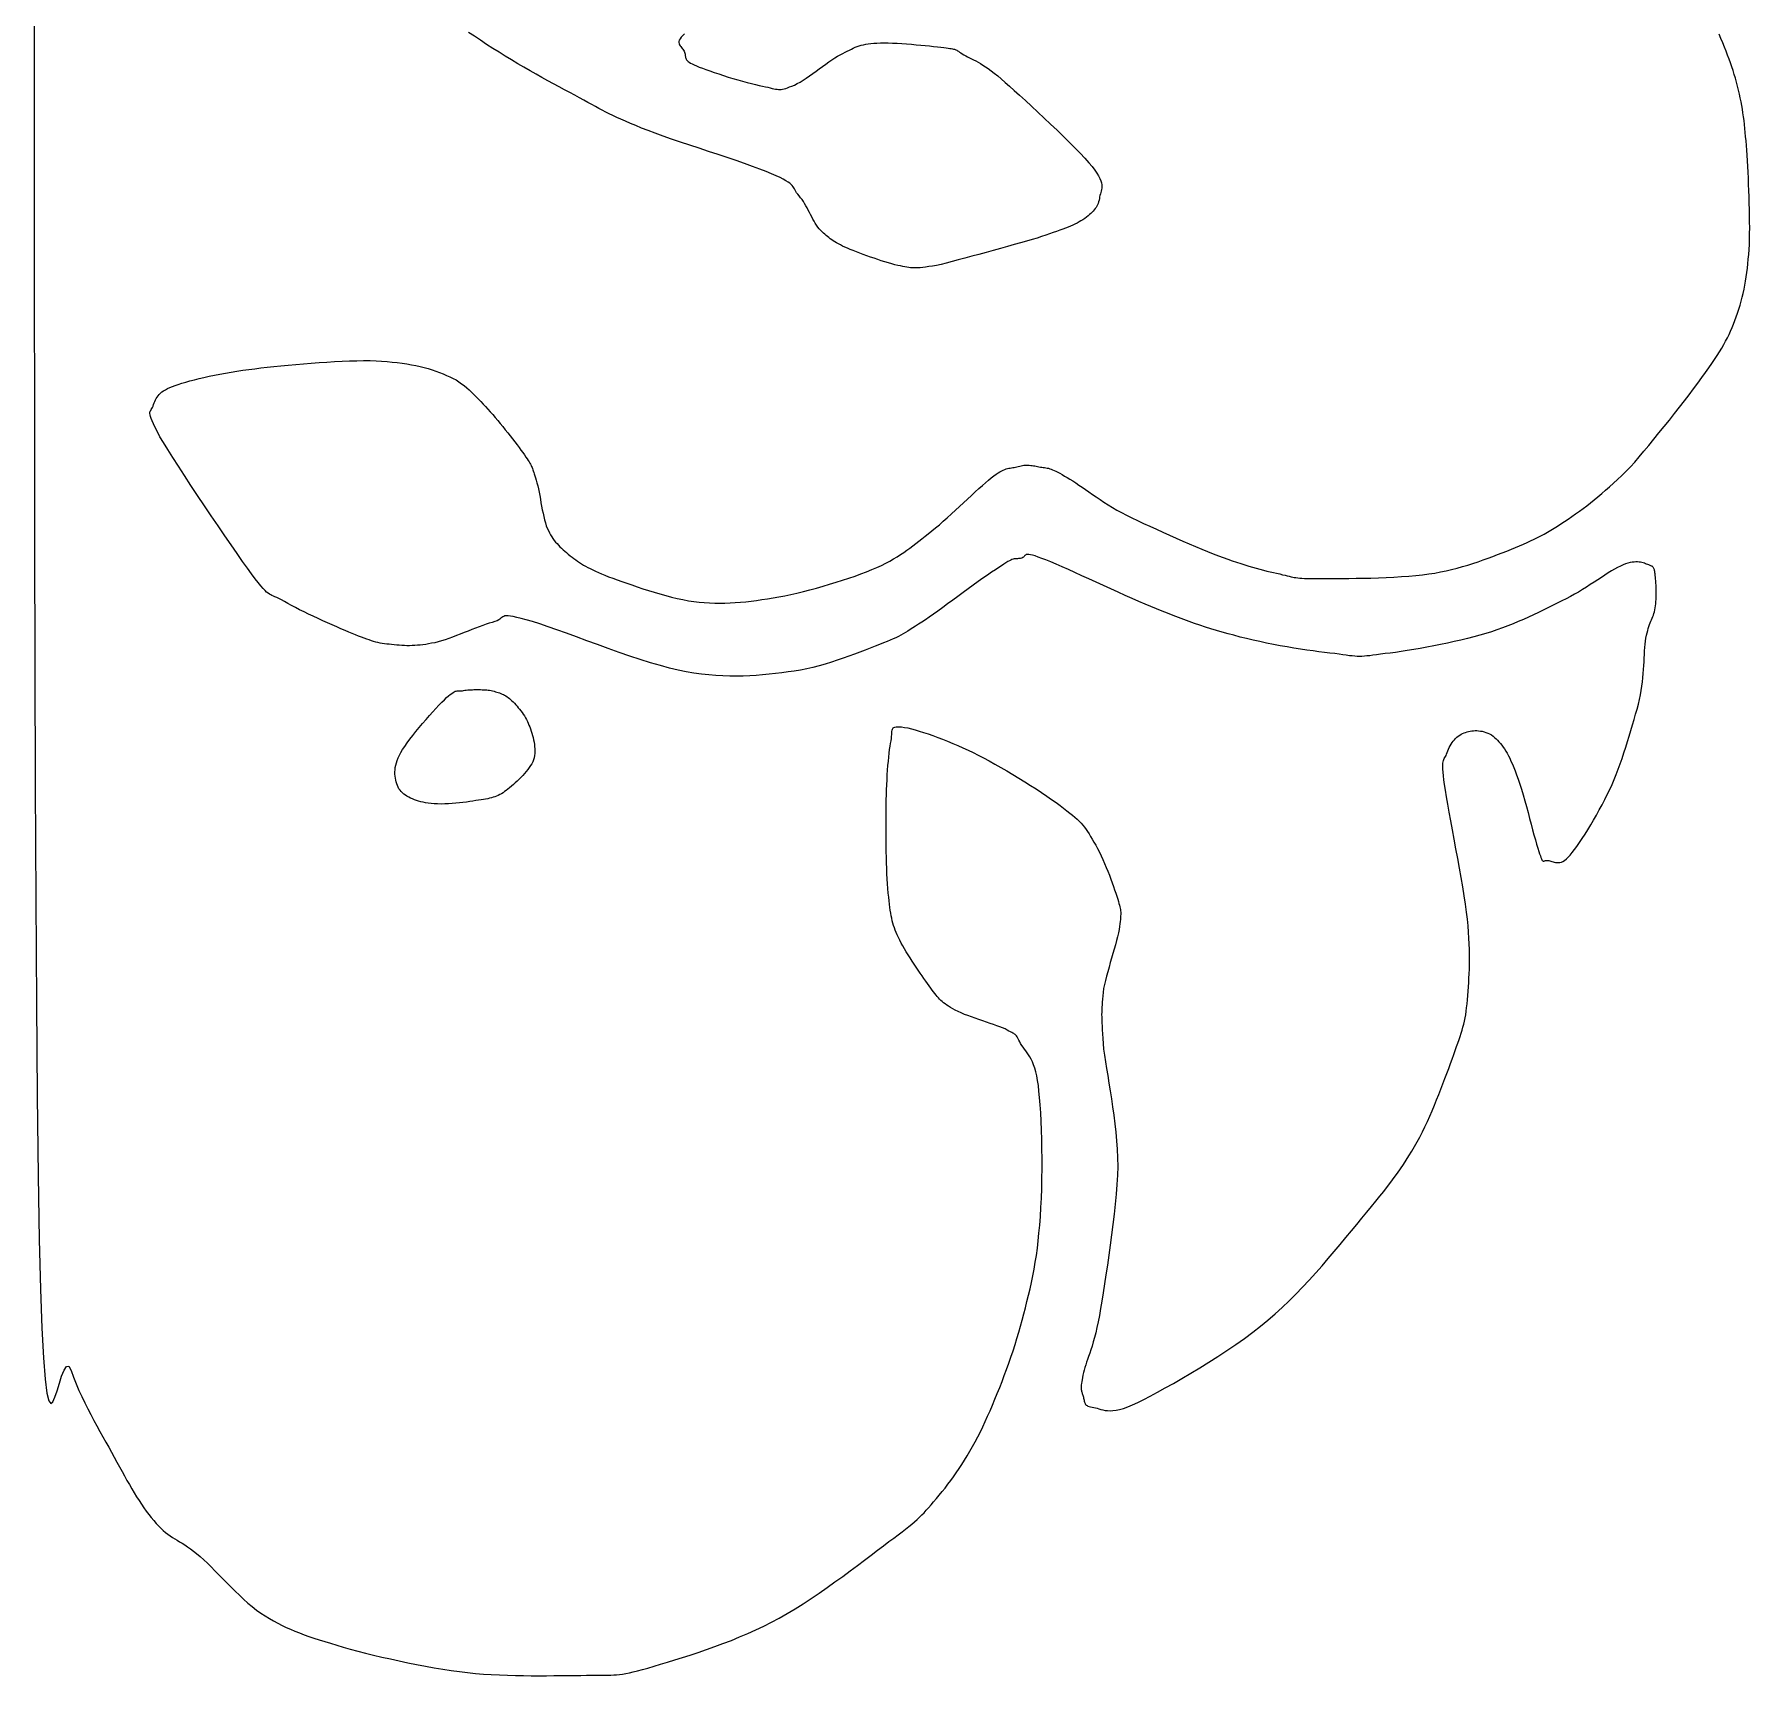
# Model space of a CAD drawing. Header units: millimetres. Extents: x 0 to 420, y 0 to 297.
# Drawn here: x 307.259 to 311.02, y 56.564 to 60.163 of the extents above; entities that cross this region are included whole.
import ezdxf

# ---------------------------------------------------------------- set-up
doc = ezdxf.new("R2010")
doc.units = ezdxf.units.MM
doc.layers.add('291-E-DIAGRAMA', color=5, linetype='Continuous')

msp = doc.modelspace()

# ---------------------------------------------------------------- linework, layer by layer
at = {"layer": '291-E-DIAGRAMA'}
for points in [[(307.2591, 60.3783), (307.259, 60.1336), (307.259, 59.8734), (307.259, 59.6027), (307.2592, 59.3264), (307.2596, 59.0497), (307.2602, 58.7775), (307.261, 58.5148), (307.262, 58.2667), (307.2634, 58.0381), (307.2651, 57.8341), (307.2671, 57.6597), (307.2695, 57.5199), (307.2723, 57.4111), (307.2754, 57.3253), (307.2788, 57.2603), (307.2825, 57.2137), (307.2864, 57.1831), (307.2905, 57.1662), (307.2949, 57.1607), (307.2994, 57.1641), (307.3041, 57.1742), (307.3089, 57.1885), (307.3139, 57.2048), (307.3189, 57.2207), (307.3241, 57.2338), (307.3293, 57.2417), (307.3345, 57.2422), (307.3398, 57.2329), (307.3452, 57.218), (307.3509, 57.2035), (307.3569, 57.1893), (307.3631, 57.1755), (307.3694, 57.162), (307.376, 57.1489), (307.3826, 57.136), (307.3892, 57.1234), (307.3959, 57.1112), (307.4026, 57.0992), (307.4092, 57.0874), (307.4157, 57.0759), (307.4221, 57.0646), (307.4283, 57.0536), (307.4344, 57.0427), (307.4402, 57.0321), (307.4458, 57.0217), (307.4513, 57.0115), (307.4567, 57.0016), (307.4621, 56.9919), (307.4675, 56.9825), (307.4728, 56.9733), (307.478, 56.9644), (307.4833, 56.9558), (307.4886, 56.9475), (307.4939, 56.9395), (307.4992, 56.9317), (307.5045, 56.9243), (307.5099, 56.9171), (307.5154, 56.9103), (307.5209, 56.9038), (307.5265, 56.8976), (307.5317, 56.8916), (307.5368, 56.8863), (307.5418, 56.8816), (307.5468, 56.8774), (307.5517, 56.8736), (307.5567, 56.8701), (307.5618, 56.8669), (307.5669, 56.8637), (307.5721, 56.8606), (307.5775, 56.8574), (307.5831, 56.8541), (307.5889, 56.8505), (307.5949, 56.8465), (307.6012, 56.842), (307.6078, 56.837), (307.6148, 56.8314), (307.6225, 56.825), (307.6303, 56.8179), (307.6384, 56.8103), (307.6466, 56.8022), (307.6551, 56.7937), (307.6637, 56.785), (307.6724, 56.776), (307.6813, 56.7669), (307.6903, 56.7577), (307.6994, 56.7487), (307.7086, 56.7398), (307.7178, 56.7311), (307.7272, 56.7228), (307.7365, 56.715), (307.7459, 56.7076), (307.7553, 56.7009), (307.765, 56.6947), (307.7744, 56.689), (307.7837, 56.6836), (307.7929, 56.6786), (307.8021, 56.6739), (307.8114, 56.6695), (307.8208, 56.6653), (307.8304, 56.6612), (307.8402, 56.6573), (307.8504, 56.6535), (307.8609, 56.6498), (307.8719, 56.6461), (307.8835, 56.6424), (307.8956, 56.6386), (307.9084, 56.6347), (307.922, 56.6306), (307.9364, 56.6264), (307.9518, 56.6221), (307.9681, 56.6177), (307.9852, 56.6133), (308.0029, 56.6089), (308.0211, 56.6045), (308.0397, 56.6002), (308.0587, 56.596), (308.0779, 56.5919), (308.0972, 56.588), (308.1165, 56.5843), (308.1357, 56.5809), (308.1546, 56.5778), (308.1732, 56.5749), (308.1914, 56.5725), (308.209, 56.5704), (308.2261, 56.5687), (308.2435, 56.5672), (308.261, 56.5661), (308.2786, 56.5652), (308.2962, 56.5645), (308.3138, 56.5641), (308.3313, 56.5638), (308.3485, 56.5636), (308.3655, 56.5636), (308.3821, 56.5636), (308.3983, 56.5637), (308.414, 56.5639), (308.4291, 56.5641), (308.4435, 56.5642), (308.4571, 56.5643), (308.47, 56.5644), (308.4813, 56.5646), (308.4914, 56.5648), (308.5004, 56.5649), (308.5085, 56.5649), (308.5159, 56.5649), (308.5228, 56.565), (308.5293, 56.5652), (308.5357, 56.5656), (308.5422, 56.5662), (308.5489, 56.567), (308.556, 56.5682), (308.5637, 56.5697), (308.5723, 56.5717), (308.5818, 56.574), (308.5925, 56.577), (308.6045, 56.5804), (308.6178, 56.5843), (308.6321, 56.5886), (308.6473, 56.5932), (308.6632, 56.5981), (308.6798, 56.6033), (308.697, 56.6088), (308.7146, 56.6147), (308.7325, 56.6208), (308.7507, 56.6273), (308.7689, 56.634), (308.7873, 56.6411), (308.8055, 56.6485), (308.8236, 56.6561), (308.8413, 56.664), (308.8587, 56.6723), (308.8755, 56.6808), (308.8923, 56.6899), (308.9094, 56.6997), (308.9269, 56.7103), (308.9445, 56.7214), (308.9621, 56.7329), (308.9798, 56.7448), (308.9973, 56.7569), (309.0145, 56.7691), (309.0315, 56.7813), (309.048, 56.7934), (309.064, 56.8053), (309.0793, 56.8169), (309.094, 56.828), (309.1078, 56.8385), (309.1206, 56.8484), (309.1325, 56.8575), (309.1432, 56.8654), (309.1529, 56.8725), (309.1616, 56.8791), (309.1694, 56.8852), (309.1765, 56.8908), (309.183, 56.8961), (309.1889, 56.9012), (309.1945, 56.9061), (309.1997, 56.911), (309.2047, 56.916), (309.2097, 56.921), (309.2146, 56.9263), (309.2197, 56.932), (309.2251, 56.938), (309.2307, 56.9446), (309.2369, 56.9518), (309.2432, 56.9594), (309.2496, 56.9672), (309.2559, 56.9751), (309.2621, 56.9832), (309.2683, 56.9915), (309.2744, 56.9999), (309.2805, 57.0086), (309.2866, 57.0176), (309.2926, 57.0267), (309.2985, 57.0361), (309.3044, 57.0458), (309.3103, 57.0557), (309.3161, 57.0659), (309.3218, 57.0764), (309.3276, 57.0872), (309.3332, 57.0984), (309.3385, 57.1095), (309.3438, 57.1209), (309.3492, 57.1327), (309.3545, 57.1447), (309.3599, 57.1571), (309.3652, 57.1697), (309.3704, 57.1825), (309.3756, 57.1955), (309.3808, 57.2086), (309.3858, 57.2219), (309.3908, 57.2353), (309.3956, 57.2488), (309.4003, 57.2624), (309.4049, 57.276), (309.4093, 57.2895), (309.4135, 57.3031), (309.4173, 57.3166), (309.421, 57.3301), (309.4247, 57.3435), (309.4284, 57.357), (309.432, 57.3705), (309.4355, 57.3841), (309.4389, 57.3979), (309.4421, 57.4118), (309.4453, 57.4259), (309.4482, 57.4403), (309.451, 57.455), (309.4536, 57.47), (309.456, 57.4853), (309.4582, 57.5011), (309.4601, 57.5173), (309.4617, 57.534), (309.4634, 57.5516), (309.4649, 57.5704), (309.4661, 57.5902), (309.4671, 57.6108), (309.4678, 57.632), (309.4682, 57.6536), (309.4685, 57.6754), (309.4685, 57.6971), (309.4683, 57.7186), (309.4679, 57.7396), (309.4673, 57.76), (309.4665, 57.7796), (309.4655, 57.7981), (309.4644, 57.8153), (309.4631, 57.8311), (309.4617, 57.8451), (309.4604, 57.8577), (309.4588, 57.8689), (309.457, 57.879), (309.4549, 57.888), (309.4526, 57.896), (309.4501, 57.9032), (309.4474, 57.9096), (309.4446, 57.9154), (309.4418, 57.9206), (309.4388, 57.9253), (309.4359, 57.9297), (309.4329, 57.9338), (309.43, 57.9377), (309.4271, 57.9416), (309.4243, 57.9455), (309.4216, 57.9495), (309.4195, 57.9537), (309.4177, 57.9573), (309.4162, 57.9602), (309.4148, 57.9627), (309.4136, 57.9648), (309.4123, 57.9666), (309.4111, 57.9681), (309.4098, 57.9694), (309.4083, 57.9705), (309.4065, 57.9717), (309.4045, 57.9728), (309.4021, 57.9741), (309.3992, 57.9755), (309.3959, 57.9772), (309.392, 57.9792), (309.3874, 57.9817), (309.3821, 57.984), (309.3761, 57.9864), (309.3694, 57.9888), (309.3622, 57.9914), (309.3546, 57.994), (309.3466, 57.9967), (309.3385, 57.9994), (309.3302, 58.0022), (309.322, 58.0051), (309.3138, 58.008), (309.3058, 58.0109), (309.2982, 58.0138), (309.291, 58.0168), (309.2843, 58.0198), (309.2783, 58.0228), (309.273, 58.0258), (309.268, 58.0287), (309.2635, 58.0315), (309.2595, 58.0342), (309.2558, 58.0368), (309.2525, 58.0393), (309.2494, 58.0419), (309.2466, 58.0445), (309.2439, 58.0471), (309.2413, 58.0499), (309.2387, 58.0529), (309.2361, 58.056), (309.2335, 58.0594), (309.2307, 58.0631), (309.2277, 58.067), (309.2244, 58.0713), (309.2208, 58.076), (309.2173, 58.0811), (309.2135, 58.0865), (309.2095, 58.0922), (309.2054, 58.0982), (309.2011, 58.1044), (309.1968, 58.1108), (309.1924, 58.1173), (309.1879, 58.1239), (309.1835, 58.1306), (309.1792, 58.1374), (309.1749, 58.1441), (309.1708, 58.1508), (309.1669, 58.1574), (309.1632, 58.1639), (309.1597, 58.1702), (309.1566, 58.1764), (309.1537, 58.1822), (309.1511, 58.1878), (309.1487, 58.1932), (309.1466, 58.1985), (309.1447, 58.2036), (309.1429, 58.2087), (309.1414, 58.2138), (309.14, 58.219), (309.1388, 58.2244), (309.1376, 58.2299), (309.1366, 58.2357), (309.1357, 58.2419), (309.1348, 58.2484), (309.134, 58.2553), (309.1332, 58.2627), (309.1325, 58.2707), (309.1314, 58.2798), (309.1305, 58.2895), (309.1297, 58.2999), (309.129, 58.3108), (309.1284, 58.3222), (309.1279, 58.3339), (309.1275, 58.3459), (309.1272, 58.3581), (309.127, 58.3703), (309.1268, 58.3826), (309.1266, 58.3948), (309.1265, 58.4068), (309.1265, 58.4186), (309.1265, 58.43), (309.1265, 58.441), (309.1265, 58.4514), (309.1265, 58.4621), (309.1266, 58.473), (309.1269, 58.484), (309.1272, 58.4951), (309.1276, 58.5062), (309.128, 58.5172), (309.1286, 58.5281), (309.1292, 58.5387), (309.1299, 58.5491), (309.1307, 58.5592), (309.1315, 58.5688), (309.1324, 58.5779), (309.1333, 58.5864), (309.1343, 58.5943), (309.1354, 58.6016), (309.1365, 58.608), (309.1374, 58.6137), (309.1381, 58.6189), (309.1385, 58.6234), (309.1388, 58.6275), (309.1391, 58.631), (309.1394, 58.6341), (309.1397, 58.6367), (309.1403, 58.6389), (309.1411, 58.6406), (309.1422, 58.642), (309.1438, 58.6431), (309.1458, 58.6438), (309.1484, 58.6443), (309.1517, 58.6445), (309.1557, 58.6444), (309.1606, 58.6441), (309.167, 58.6431), (309.1741, 58.6417), (309.182, 58.6399), (309.1904, 58.6376), (309.1994, 58.635), (309.2089, 58.632), (309.2188, 58.6287), (309.2291, 58.6251), (309.2397, 58.6212), (309.2505, 58.617), (309.2615, 58.6126), (309.2727, 58.608), (309.2839, 58.6032), (309.295, 58.5982), (309.3062, 58.5931), (309.3172, 58.5879), (309.3284, 58.5824), (309.3403, 58.5762), (309.3526, 58.5697), (309.3653, 58.5627), (309.3783, 58.5553), (309.3914, 58.5477), (309.4046, 58.5399), (309.4178, 58.532), (309.4308, 58.5239), (309.4435, 58.5159), (309.4558, 58.508), (309.4676, 58.5001), (309.4789, 58.4925), (309.4894, 58.4851), (309.4991, 58.4781), (309.5079, 58.4715), (309.5158, 58.4657), (309.5229, 58.4603), (309.5294, 58.4552), (309.5353, 58.4505), (309.5406, 58.4459), (309.5455, 58.4415), (309.5499, 58.4372), (309.5541, 58.4328), (309.5579, 58.4285), (309.5615, 58.424), (309.5649, 58.4194), (309.5683, 58.4145), (309.5716, 58.4093), (309.575, 58.4037), (309.5785, 58.3977), (309.5822, 58.3912), (309.5863, 58.3845), (309.5903, 58.3773), (309.5943, 58.3696), (309.5982, 58.3616), (309.602, 58.3533), (309.6057, 58.3447), (309.6093, 58.3361), (309.6128, 58.3274), (309.6161, 58.3188), (309.6192, 58.3103), (309.6222, 58.3021), (309.6251, 58.2941), (309.6277, 58.2865), (309.6301, 58.2793), (309.6324, 58.2727), (309.6344, 58.2667), (309.6358, 58.2615), (309.637, 58.2569), (309.638, 58.2529), (309.6389, 58.2494), (309.6397, 58.2463), (309.6402, 58.2434), (309.6406, 58.2407), (309.6409, 58.2381), (309.641, 58.2354), (309.641, 58.2326), (309.6408, 58.2295), (309.6406, 58.2261), (309.6402, 58.2221), (309.6397, 58.2176), (309.6391, 58.2125), (309.6384, 58.2065), (309.6374, 58.1997), (309.6359, 58.1922), (309.6341, 58.1841), (309.6319, 58.1754), (309.6294, 58.1663), (309.6268, 58.1569), (309.6239, 58.1471), (309.6211, 58.1372), (309.6181, 58.1272), (309.6153, 58.1172), (309.6125, 58.1073), (309.6099, 58.0975), (309.6075, 58.088), (309.6053, 58.0789), (309.6036, 58.0701), (309.6022, 58.062), (309.6015, 58.0541), (309.6009, 58.0471), (309.6004, 58.0407), (309.6, 58.0348), (309.5996, 58.0292), (309.5994, 58.0239), (309.5993, 58.0186), (309.5992, 58.0133), (309.5993, 58.0077), (309.5994, 58.0017), (309.5996, 57.9952), (309.6, 57.988), (309.6004, 57.98), (309.6009, 57.971), (309.6015, 57.9609), (309.6022, 57.9495), (309.6036, 57.9373), (309.6053, 57.9241), (309.6074, 57.91), (309.6098, 57.8951), (309.6124, 57.8794), (309.615, 57.863), (309.6178, 57.846), (309.6206, 57.8286), (309.6232, 57.8107), (309.6258, 57.7925), (309.6281, 57.774), (309.6302, 57.7553), (309.6319, 57.7365), (309.6332, 57.7178), (309.6341, 57.6991), (309.6344, 57.6805), (309.6337, 57.6612), (309.6325, 57.6408), (309.6309, 57.6196), (309.6289, 57.5978), (309.6266, 57.5755), (309.6239, 57.553), (309.6211, 57.5304), (309.618, 57.5079), (309.6149, 57.4857), (309.6117, 57.4639), (309.6084, 57.4428), (309.6053, 57.4225), (309.6022, 57.4032), (309.5993, 57.3852), (309.5966, 57.3684), (309.5942, 57.3533), (309.5915, 57.3396), (309.5889, 57.327), (309.5862, 57.3155), (309.5835, 57.305), (309.5808, 57.2953), (309.5782, 57.2864), (309.5756, 57.2783), (309.5731, 57.2707), (309.5707, 57.2638), (309.5684, 57.2572), (309.5663, 57.2511), (309.5643, 57.2452), (309.5624, 57.2395), (309.5608, 57.2339), (309.5593, 57.2284), (309.5581, 57.2228), (309.557, 57.2175), (309.5562, 57.2127), (309.5555, 57.2084), (309.555, 57.2046), (309.5546, 57.2013), (309.5544, 57.1983), (309.5543, 57.1956), (309.5543, 57.1932), (309.5545, 57.1911), (309.5547, 57.1891), (309.5551, 57.1873), (309.5555, 57.1856), (309.5561, 57.1839), (309.5567, 57.1822), (309.5573, 57.1805), (309.5581, 57.1787), (309.5587, 57.1764), (309.5593, 57.1742), (309.5597, 57.1719), (309.5601, 57.1698), (309.5605, 57.1677), (309.5609, 57.1656), (309.5614, 57.1637), (309.5621, 57.1618), (309.5629, 57.1601), (309.564, 57.1585), (309.5654, 57.1571), (309.5671, 57.1558), (309.5692, 57.1547), (309.5717, 57.1538), (309.5747, 57.153), (309.5781, 57.1526), (309.5819, 57.152), (309.5856, 57.1511), (309.5894, 57.15), (309.5933, 57.1488), (309.5974, 57.1475), (309.6018, 57.1464), (309.6066, 57.1454), (309.6118, 57.1448), (309.6175, 57.1445), (309.6238, 57.1448), (309.6308, 57.1456), (309.6386, 57.1472), (309.6471, 57.1496), (309.6566, 57.1529), (309.667, 57.1572), (309.6785, 57.1626), (309.6914, 57.1691), (309.7058, 57.1767), (309.7216, 57.1852), (309.7386, 57.1945), (309.7565, 57.2046), (309.7752, 57.2153), (309.7946, 57.2267), (309.8143, 57.2386), (309.8342, 57.251), (309.8542, 57.2637), (309.8739, 57.2767), (309.8934, 57.2899), (309.9122, 57.3033), (309.9303, 57.3166), (309.9475, 57.33), (309.9636, 57.3433), (309.9793, 57.3568), (309.9948, 57.3708), (310.0101, 57.3854), (310.0251, 57.4003), (310.0399, 57.4156), (310.0544, 57.4311), (310.0686, 57.4468), (310.0825, 57.4625), (310.0961, 57.4782), (310.1093, 57.4937), (310.1222, 57.5091), (310.1347, 57.5242), (310.1467, 57.539), (310.1584, 57.5533), (310.1696, 57.567), (310.1804, 57.5802), (310.1906, 57.5923), (310.2002, 57.6039), (310.2093, 57.615), (310.2178, 57.6256), (310.2258, 57.636), (310.2335, 57.646), (310.2407, 57.6558), (310.2476, 57.6655), (310.2543, 57.675), (310.2607, 57.6846), (310.2669, 57.6941), (310.273, 57.7038), (310.279, 57.7136), (310.2849, 57.7237), (310.2908, 57.7341), (310.2968, 57.7448), (310.3024, 57.7558), (310.3079, 57.7672), (310.3133, 57.7788), (310.3186, 57.7905), (310.3238, 57.8024), (310.3288, 57.8143), (310.3337, 57.8262), (310.3385, 57.8381), (310.3431, 57.8499), (310.3476, 57.8616), (310.3519, 57.873), (310.3561, 57.8842), (310.3601, 57.8951), (310.364, 57.9057), (310.3676, 57.9158), (310.3711, 57.9254), (310.3744, 57.9345), (310.3774, 57.943), (310.3802, 57.9509), (310.3829, 57.9584), (310.3853, 57.9655), (310.3875, 57.9724), (310.3896, 57.9791), (310.3914, 57.9857), (310.3931, 57.9923), (310.3947, 57.999), (310.3961, 58.0058), (310.3974, 58.013), (310.3985, 58.0204), (310.3995, 58.0284), (310.4004, 58.0368), (310.4012, 58.0459), (310.402, 58.0553), (310.4027, 58.0646), (310.4034, 58.074), (310.404, 58.0834), (310.4046, 58.0929), (310.4051, 58.1027), (310.4055, 58.1127), (310.4057, 58.1229), (310.4058, 58.1336), (310.4058, 58.1446), (310.4056, 58.1561), (310.4052, 58.1681), (310.4045, 58.1807), (310.4037, 58.194), (310.4026, 58.2079), (310.4012, 58.2226), (310.3994, 58.2381), (310.3971, 58.2552), (310.3943, 58.2737), (310.3911, 58.2932), (310.3876, 58.3136), (310.3839, 58.3345), (310.3801, 58.3556), (310.3761, 58.3769), (310.3722, 58.3979), (310.3683, 58.4185), (310.3646, 58.4383), (310.3611, 58.4571), (310.358, 58.4748), (310.3552, 58.4909), (310.3528, 58.5053), (310.351, 58.5177), (310.3497, 58.5281), (310.3487, 58.5371), (310.3479, 58.5448), (310.3475, 58.5512), (310.3473, 58.5566), (310.3473, 58.5611), (310.3476, 58.5648), (310.348, 58.5678), (310.3487, 58.5705), (310.3495, 58.5727), (310.3505, 58.5749), (310.3516, 58.5769), (310.3528, 58.5791), (310.3542, 58.5816), (310.3556, 58.5845), (310.3571, 58.5879), (310.3583, 58.5917), (310.3598, 58.5954), (310.3614, 58.5991), (310.3633, 58.6027), (310.3654, 58.6062), (310.3676, 58.6097), (310.37, 58.6129), (310.3726, 58.616), (310.3753, 58.6189), (310.3781, 58.6216), (310.3811, 58.6241), (310.3842, 58.6263), (310.3873, 58.6282), (310.3905, 58.6299), (310.3938, 58.6311), (310.3972, 58.6321), (310.4003, 58.6331), (310.4036, 58.634), (310.407, 58.6348), (310.4106, 58.6353), (310.4142, 58.6357), (310.418, 58.6359), (310.4219, 58.6359), (310.4258, 58.6356), (310.4298, 58.6351), (310.4338, 58.6344), (310.4378, 58.6334), (310.4418, 58.6321), (310.4458, 58.6305), (310.4497, 58.6287), (310.4536, 58.6265), (310.4574, 58.6241), (310.4608, 58.621), (310.464, 58.6179), (310.4672, 58.6147), (310.4703, 58.6113), (310.4734, 58.6077), (310.4764, 58.604), (310.4793, 58.6), (310.4823, 58.5957), (310.4852, 58.5911), (310.4881, 58.5862), (310.491, 58.5809), (310.4938, 58.5752), (310.4967, 58.5691), (310.4997, 58.5625), (310.5026, 58.5554), (310.5056, 58.5478), (310.509, 58.5392), (310.5125, 58.5295), (310.5161, 58.5187), (310.5197, 58.5072), (310.5233, 58.495), (310.5269, 58.4823), (310.5304, 58.4694), (310.534, 58.4564), (310.5374, 58.4435), (310.5408, 58.4309), (310.544, 58.4187), (310.5471, 58.4072), (310.5501, 58.3965), (310.5528, 58.3868), (310.5554, 58.3783), (310.5578, 58.3711), (310.5595, 58.3656), (310.5611, 58.3611), (310.5623, 58.3575), (310.5635, 58.3547), (310.5645, 58.3526), (310.5654, 58.3512), (310.5662, 58.3503), (310.5671, 58.3498), (310.568, 58.3497), (310.5689, 58.3498), (310.5699, 58.3501), (310.5711, 58.3505), (310.5724, 58.3509), (310.574, 58.3512), (310.5758, 58.3512), (310.5779, 58.351), (310.5798, 58.3509), (310.5819, 58.3504), (310.5842, 58.3497), (310.5865, 58.349), (310.5891, 58.3482), (310.5917, 58.3474), (310.5945, 58.3469), (310.5975, 58.3465), (310.6005, 58.3465), (310.6038, 58.3469), (310.6071, 58.3478), (310.6106, 58.3493), (310.6143, 58.3515), (310.6181, 58.3545), (310.622, 58.3583), (310.6261, 58.3631), (310.6308, 58.3685), (310.6359, 58.3749), (310.6413, 58.3822), (310.647, 58.3903), (310.6529, 58.3992), (310.659, 58.4086), (310.6652, 58.4186), (310.6715, 58.4291), (310.6778, 58.4399), (310.6841, 58.4509), (310.6903, 58.4622), (310.6964, 58.4735), (310.7023, 58.4848), (310.7079, 58.4959), (310.7133, 58.5069), (310.7184, 58.5177), (310.7229, 58.5284), (310.7273, 58.5396), (310.7317, 58.5511), (310.736, 58.5629), (310.7402, 58.5749), (310.7443, 58.5871), (310.7484, 58.5994), (310.7523, 58.6118), (310.7561, 58.6241), (310.7597, 58.6363), (310.7633, 58.6484), (310.7667, 58.6602), (310.7699, 58.6718), (310.773, 58.6831), (310.7759, 58.6939), (310.7786, 58.7044), (310.7807, 58.7141), (310.7824, 58.7237), (310.7839, 58.7332), (310.7851, 58.7426), (310.786, 58.7518), (310.7868, 58.7609), (310.7874, 58.7697), (310.7879, 58.7784), (310.7884, 58.7868), (310.7888, 58.7951), (310.7892, 58.8031), (310.7896, 58.8108), (310.7902, 58.8182), (310.7908, 58.8254), (310.7917, 58.8323), (310.7927, 58.8389), (310.7939, 58.845), (310.7951, 58.8505), (310.7964, 58.8556), (310.7978, 58.8602), (310.7992, 58.8645), (310.8006, 58.8685), (310.802, 58.8722), (310.8035, 58.8757), (310.8049, 58.8792), (310.8062, 58.8826), (310.8075, 58.8859), (310.8088, 58.8894), (310.8099, 58.893), (310.811, 58.8967), (310.8119, 58.9008), (310.8128, 58.9051), (310.8134, 58.9094), (310.814, 58.914), (310.8144, 58.9188), (310.8147, 58.9238), (310.8149, 58.9289), (310.815, 58.9341), (310.8151, 58.9393), (310.815, 58.9445), (310.8149, 58.9496), (310.8147, 58.9546), (310.8145, 58.9595), (310.8142, 58.9641), (310.8138, 58.9685), (310.8135, 58.9725), (310.8131, 58.9761), (310.8128, 58.9794), (310.8124, 58.9822), (310.812, 58.9847), (310.8116, 58.9869), (310.8111, 58.9887), (310.8106, 58.9903), (310.8101, 58.9917), (310.8094, 58.9929), (310.8087, 58.9939), (310.8079, 58.9948), (310.807, 58.9956), (310.806, 58.9963), (310.8049, 58.9969), (310.8036, 58.9975), (310.8021, 58.9981), (310.8005, 58.9987), (310.7987, 58.9995), (310.7964, 59.0003), (310.7941, 59.0011), (310.7916, 59.002), (310.7891, 59.0028), (310.7864, 59.0037), (310.7836, 59.0044), (310.7806, 59.005), (310.7774, 59.0055), (310.774, 59.0058), (310.7703, 59.0058), (310.7664, 59.0056), (310.7623, 59.0051), (310.7578, 59.0043), (310.7531, 59.0031), (310.748, 59.0015), (310.7425, 58.9995), (310.7367, 58.9969), (310.7305, 58.9938), (310.724, 58.9902), (310.7171, 58.9862), (310.71, 58.9817), (310.7026, 58.977), (310.6949, 58.972), (310.687, 58.9668), (310.6789, 58.9615), (310.6706, 58.9561), (310.6622, 58.9507), (310.6536, 58.9453), (310.6448, 58.9399), (310.636, 58.9348), (310.627, 58.9299), (310.618, 58.9252), (310.6082, 58.9202), (310.5982, 58.9152), (310.588, 58.9102), (310.5777, 58.9051), (310.5673, 58.9), (310.5567, 58.8949), (310.5459, 58.8898), (310.535, 58.8848), (310.5239, 58.8798), (310.5126, 58.875), (310.5012, 58.8702), (310.4896, 58.8656), (310.4778, 58.8612), (310.4658, 58.8569), (310.4537, 58.8528), (310.4414, 58.8489), (310.4286, 58.8452), (310.4152, 58.8415), (310.4012, 58.8379), (310.3868, 58.8344), (310.3721, 58.831), (310.3572, 58.8277), (310.3422, 58.8245), (310.3272, 58.8215), (310.3123, 58.8187), (310.2976, 58.8161), (310.2833, 58.8136), (310.2694, 58.8113), (310.2561, 58.8093), (310.2435, 58.8075), (310.2316, 58.806), (310.2205, 58.8047), (310.2106, 58.8033), (310.2019, 58.8021), (310.1941, 58.8011), (310.1872, 58.8002), (310.1809, 58.7996), (310.1752, 58.7991), (310.1698, 58.7988), (310.1646, 58.7987), (310.1594, 58.7988), (310.1541, 58.7991), (310.1484, 58.7996), (310.1423, 58.8002), (310.1356, 58.8011), (310.1281, 58.8021), (310.1197, 58.8033), (310.1101, 58.8047), (310.0995, 58.806), (310.088, 58.8074), (310.0756, 58.809), (310.0626, 58.8107), (310.049, 58.8127), (310.035, 58.8148), (310.0205, 58.8171), (310.0057, 58.8195), (309.9908, 58.8222), (309.9758, 58.8249), (309.9607, 58.8279), (309.9458, 58.831), (309.9311, 58.8342), (309.9167, 58.8376), (309.9028, 58.8412), (309.8893, 58.8449), (309.8763, 58.8483), (309.8636, 58.8518), (309.8511, 58.8555), (309.8388, 58.8592), (309.8268, 58.8631), (309.8148, 58.867), (309.803, 58.8711), (309.7912, 58.8752), (309.7794, 58.8795), (309.7677, 58.884), (309.7558, 58.8885), (309.7439, 58.8932), (309.7319, 58.8979), (309.7197, 58.9029), (309.7072, 58.9079), (309.6946, 58.9131), (309.6806, 58.919), (309.666, 58.9254), (309.6508, 58.9322), (309.6351, 58.9393), (309.6192, 58.9465), (309.6032, 58.9539), (309.5872, 58.9613), (309.5714, 58.9686), (309.5558, 58.9757), (309.5407, 58.9826), (309.5262, 58.9892), (309.5125, 58.9953), (309.4996, 59.0009), (309.4878, 59.0058), (309.4771, 59.0101), (309.4677, 59.0135), (309.4598, 59.0165), (309.4531, 59.0189), (309.4477, 59.0206), (309.4433, 59.0217), (309.4398, 59.0223), (309.4371, 59.0225), (309.435, 59.0223), (309.4334, 59.0218), (309.4321, 59.021), (309.431, 59.02), (309.4301, 59.0189), (309.4291, 59.0177), (309.4278, 59.0165), (309.4263, 59.0154), (309.4242, 59.0144), (309.4216, 59.0135), (309.4191, 59.0132), (309.4169, 59.0131), (309.4148, 59.013), (309.4129, 59.0129), (309.411, 59.0128), (309.4091, 59.0126), (309.4071, 59.0123), (309.405, 59.0118), (309.4026, 59.011), (309.3999, 59.0098), (309.3968, 59.0084), (309.3933, 59.0065), (309.3893, 59.0041), (309.3847, 59.0011), (309.3794, 58.9976), (309.3734, 58.9934), (309.3661, 58.9888), (309.3578, 58.9833), (309.3488, 58.9771), (309.339, 58.9702), (309.3286, 58.9628), (309.3178, 58.9549), (309.3067, 58.9468), (309.2953, 58.9385), (309.2839, 58.9301), (309.2726, 58.9217), (309.2614, 58.9136), (309.2506, 58.9056), (309.2402, 58.8981), (309.2303, 58.8911), (309.2211, 58.8847), (309.2128, 58.879), (309.2049, 58.874), (309.1978, 58.8693), (309.1912, 58.8651), (309.1852, 58.8612), (309.1796, 58.8576), (309.1743, 58.8543), (309.1692, 58.8511), (309.1641, 58.8481), (309.159, 58.8453), (309.1537, 58.8425), (309.1481, 58.8397), (309.1422, 58.8369), (309.1358, 58.8341), (309.1287, 58.8312), (309.121, 58.8281), (309.1124, 58.8248), (309.1023, 58.8209), (309.0918, 58.8168), (309.0807, 58.8125), (309.0692, 58.8081), (309.0573, 58.8036), (309.045, 58.799), (309.0324, 58.7946), (309.0196, 58.7902), (309.0065, 58.7859), (308.9932, 58.7819), (308.9797, 58.7781), (308.9662, 58.7746), (308.9525, 58.7714), (308.9389, 58.7686), (308.9252, 58.7664), (308.9117, 58.7646), (308.8977, 58.7627), (308.8838, 58.761), (308.8699, 58.7595), (308.8559, 58.7581), (308.8419, 58.757), (308.8277, 58.7561), (308.8133, 58.7556), (308.7987, 58.7553), (308.7839, 58.7554), (308.7689, 58.7559), (308.7535, 58.7567), (308.7378, 58.7581), (308.7217, 58.7599), (308.7051, 58.7622), (308.6882, 58.7651), (308.6708, 58.7686), (308.6519, 58.7729), (308.6316, 58.7784), (308.6101, 58.7847), (308.5876, 58.7918), (308.5645, 58.7995), (308.541, 58.8076), (308.5172, 58.816), (308.4936, 58.8246), (308.4703, 58.8331), (308.4475, 58.8414), (308.4256, 58.8494), (308.4048, 58.857), (308.3853, 58.8638), (308.3675, 58.8699), (308.3514, 58.875), (308.3375, 58.879), (308.3261, 58.882), (308.3167, 58.8843), (308.309, 58.886), (308.3028, 58.8871), (308.2978, 58.8876), (308.2939, 58.8877), (308.2908, 58.8873), (308.2883, 58.8865), (308.2862, 58.8854), (308.2843, 58.8841), (308.2822, 58.8825), (308.2799, 58.8807), (308.2771, 58.8788), (308.2735, 58.8769), (308.269, 58.8749), (308.2632, 58.873), (308.2566, 58.8713), (308.2496, 58.8691), (308.2422, 58.8666), (308.2344, 58.8638), (308.2265, 58.8608), (308.2183, 58.8576), (308.2099, 58.8543), (308.2015, 58.8509), (308.193, 58.8475), (308.1845, 58.8442), (308.1761, 58.841), (308.1678, 58.838), (308.1597, 58.8352), (308.1517, 58.8327), (308.1441, 58.8305), (308.1368, 58.8288), (308.1301, 58.8274), (308.1236, 58.8262), (308.1172, 58.8251), (308.111, 58.8242), (308.1049, 58.8235), (308.099, 58.823), (308.0931, 58.8226), (308.0873, 58.8223), (308.0816, 58.8222), (308.076, 58.8222), (308.0704, 58.8223), (308.0648, 58.8226), (308.0592, 58.823), (308.0536, 58.8235), (308.048, 58.8241), (308.0424, 58.8248), (308.0369, 58.8252), (308.0317, 58.8258), (308.0267, 58.8264), (308.0219, 58.8272), (308.0171, 58.828), (308.0124, 58.8291), (308.0078, 58.8302), (308.003, 58.8316), (307.9981, 58.8331), (307.9931, 58.8347), (307.9878, 58.8366), (307.9823, 58.8386), (307.9764, 58.8409), (307.9701, 58.8433), (307.9633, 58.846), (307.9561, 58.8489), (307.9485, 58.8521), (307.9402, 58.8556), (307.9313, 58.8594), (307.9219, 58.8635), (307.912, 58.8679), (307.9018, 58.8724), (307.8915, 58.877), (307.8811, 58.8818), (307.8706, 58.8866), (307.8604, 58.8915), (307.8503, 58.8963), (307.8406, 58.9011), (307.8314, 58.9058), (307.8227, 58.9105), (307.8147, 58.9149), (307.8075, 58.9192), (307.8009, 58.9228), (307.7954, 58.9256), (307.7907, 58.9278), (307.7866, 58.9294), (307.7832, 58.9308), (307.7801, 58.932), (307.7772, 58.9334), (307.7744, 58.935), (307.7715, 58.937), (307.7684, 58.9397), (307.7648, 58.9432), (307.7607, 58.9477), (307.7558, 58.9534), (307.7501, 58.9604), (307.7433, 58.969), (307.7353, 58.9794), (307.7261, 58.992), (307.7154, 59.0071), (307.7034, 59.0242), (307.6903, 59.0431), (307.6764, 59.0634), (307.6619, 59.0847), (307.6469, 59.1068), (307.6319, 59.1292), (307.6169, 59.1516), (307.6023, 59.1738), (307.5882, 59.1952), (307.5749, 59.2157), (307.5627, 59.2348), (307.5517, 59.2522), (307.5422, 59.2675), (307.5345, 59.2805), (307.5287, 59.2913), (307.5239, 59.3006), (307.52, 59.3084), (307.5171, 59.3149), (307.5149, 59.3203), (307.5135, 59.3248), (307.5127, 59.3284), (307.5124, 59.3314), (307.5126, 59.334), (307.5133, 59.3361), (307.5142, 59.3381), (307.5153, 59.3401), (307.5166, 59.3422), (307.5179, 59.3445), (307.5192, 59.3474), (307.5205, 59.3508), (307.5216, 59.3544), (307.5229, 59.3579), (307.5244, 59.3613), (307.5261, 59.3644), (307.528, 59.3675), (307.5302, 59.3704), (307.5327, 59.3732), (307.5355, 59.3759), (307.5387, 59.3785), (307.5423, 59.381), (307.5464, 59.3834), (307.5509, 59.3858), (307.556, 59.3881), (307.5616, 59.3904), (307.5678, 59.3927), (307.5747, 59.3949), (307.5825, 59.3976), (307.5911, 59.4002), (307.6002, 59.4028), (307.6099, 59.4054), (307.6202, 59.4079), (307.6309, 59.4104), (307.6421, 59.4129), (307.6537, 59.4153), (307.6656, 59.4176), (307.6779, 59.4198), (307.6904, 59.422), (307.7031, 59.424), (307.716, 59.426), (307.729, 59.4278), (307.7422, 59.4295), (307.7553, 59.4311), (307.7693, 59.4326), (307.7842, 59.4341), (307.7997, 59.4357), (307.8157, 59.4372), (307.8323, 59.4388), (307.8491, 59.4402), (307.8662, 59.4416), (307.8833, 59.4429), (307.9004, 59.444), (307.9173, 59.445), (307.9339, 59.4459), (307.9501, 59.4466), (307.9658, 59.4471), (307.9808, 59.4473), (307.995, 59.4474), (308.0083, 59.4471), (308.0205, 59.4463), (308.0323, 59.4453), (308.0437, 59.4442), (308.0547, 59.443), (308.0654, 59.4415), (308.0757, 59.44), (308.0857, 59.4382), (308.0954, 59.4363), (308.1047, 59.4343), (308.1138, 59.4321), (308.1226, 59.4297), (308.1311, 59.4271), (308.1394, 59.4243), (308.1474, 59.4214), (308.1552, 59.4183), (308.1629, 59.415), (308.1702, 59.4119), (308.1771, 59.4084), (308.1837, 59.4048), (308.19, 59.4009), (308.1959, 59.3967), (308.2017, 59.3924), (308.2072, 59.3879), (308.2125, 59.3831), (308.2177, 59.3783), (308.2228, 59.3732), (308.2279, 59.3681), (308.2329, 59.3628), (308.2379, 59.3574), (308.2429, 59.3519), (308.248, 59.3464), (308.2532, 59.3407), (308.2585, 59.3349), (308.264, 59.3288), (308.2695, 59.3225), (308.2751, 59.316), (308.2806, 59.3094), (308.2862, 59.3026), (308.2917, 59.2958), (308.2971, 59.289), (308.3024, 59.2823), (308.3076, 59.2756), (308.3125, 59.2691), (308.3173, 59.2628), (308.3218, 59.2567), (308.326, 59.2509), (308.3299, 59.2455), (308.3335, 59.2404), (308.3367, 59.2358), (308.3394, 59.2318), (308.3417, 59.2283), (308.3437, 59.2252), (308.3455, 59.2224), (308.3469, 59.2199), (308.3482, 59.2175), (308.3493, 59.2153), (308.3503, 59.213), (308.3512, 59.2106), (308.3521, 59.2081), (308.353, 59.2054), (308.3539, 59.2023), (308.355, 59.1987), (308.3562, 59.1947), (308.3576, 59.1902), (308.3594, 59.1849), (308.3611, 59.1791), (308.3627, 59.1727), (308.3642, 59.1659), (308.3657, 59.1587), (308.3671, 59.1512), (308.3685, 59.1435), (308.3699, 59.1357), (308.3713, 59.1279), (308.3728, 59.1202), (308.3743, 59.1126), (308.3759, 59.1052), (308.3777, 59.0981), (308.3795, 59.0915), (308.3815, 59.0853), (308.3837, 59.0798), (308.386, 59.0746), (308.3884, 59.0698), (308.3909, 59.0653), (308.3935, 59.061), (308.3962, 59.057), (308.399, 59.0531), (308.402, 59.0494), (308.405, 59.0459), (308.4082, 59.0425), (308.4115, 59.0391), (308.4149, 59.0358), (308.4184, 59.0326), (308.4221, 59.0294), (308.4259, 59.0262), (308.4298, 59.0229), (308.4339, 59.0195), (308.438, 59.0162), (308.442, 59.0131), (308.4461, 59.0101), (308.4501, 59.0072), (308.4543, 59.0045), (308.4586, 59.0017), (308.4631, 58.9991), (308.4677, 58.9964), (308.4727, 58.9938), (308.4779, 58.9911), (308.4835, 58.9884), (308.4895, 58.9857), (308.4959, 58.9828), (308.5028, 58.9798), (308.5102, 58.9767), (308.5182, 58.9734), (308.5272, 58.9702), (308.5369, 58.9667), (308.5472, 58.9631), (308.5581, 58.9592), (308.5694, 58.9553), (308.5811, 58.9513), (308.5932, 58.9472), (308.6055, 58.9432), (308.618, 58.9393), (308.6306, 58.9356), (308.6433, 58.9321), (308.6559, 58.9288), (308.6685, 58.9258), (308.6809, 58.9231), (308.693, 58.9209), (308.7049, 58.9192), (308.7165, 58.9178), (308.728, 58.9168), (308.7394, 58.9161), (308.7507, 58.9156), (308.762, 58.9155), (308.7733, 58.9156), (308.7846, 58.916), (308.796, 58.9166), (308.8074, 58.9175), (308.8189, 58.9186), (308.8306, 58.9199), (308.8424, 58.9214), (308.8543, 58.9231), (308.8665, 58.925), (308.8789, 58.927), (308.8916, 58.9292), (308.9043, 58.9316), (308.9175, 58.9344), (308.9312, 58.9375), (308.9452, 58.9409), (308.9594, 58.9446), (308.9738, 58.9485), (308.9883, 58.9525), (309.0027, 58.9568), (309.0171, 58.9612), (309.0312, 58.9657), (309.045, 58.9703), (309.0584, 58.9749), (309.0714, 58.9796), (309.0837, 58.9843), (309.0954, 58.9889), (309.1064, 58.9934), (309.1165, 58.9983), (309.126, 59.0031), (309.1348, 59.0078), (309.143, 59.0125), (309.1507, 59.0172), (309.1581, 59.0218), (309.1651, 59.0266), (309.1719, 59.0313), (309.1785, 59.0362), (309.185, 59.0411), (309.1915, 59.0461), (309.1981, 59.0513), (309.2049, 59.0566), (309.2119, 59.0621), (309.2191, 59.0678), (309.2268, 59.0737), (309.2349, 59.0804), (309.2433, 59.0875), (309.2519, 59.0951), (309.2608, 59.1029), (309.2697, 59.111), (309.2787, 59.1192), (309.2877, 59.1275), (309.2966, 59.1357), (309.3054, 59.1438), (309.3139, 59.1517), (309.3222, 59.1594), (309.3302, 59.1666), (309.3377, 59.1734), (309.3448, 59.1796), (309.3514, 59.1853), (309.3573, 59.1902), (309.3627, 59.1944), (309.3676, 59.198), (309.3721, 59.201), (309.3763, 59.2035), (309.3801, 59.2056), (309.3836, 59.2073), (309.3868, 59.2087), (309.3899, 59.2097), (309.3929, 59.2106), (309.3957, 59.2112), (309.3985, 59.2117), (309.4014, 59.2122), (309.4042, 59.2126), (309.4072, 59.2131), (309.4102, 59.2136), (309.4135, 59.2143), (309.4165, 59.2153), (309.4195, 59.2162), (309.4226, 59.2168), (309.4256, 59.2174), (309.4286, 59.2177), (309.4316, 59.218), (309.4346, 59.2181), (309.4376, 59.218), (309.4406, 59.2179), (309.4436, 59.2176), (309.4467, 59.2173), (309.4497, 59.2168), (309.4527, 59.2163), (309.4557, 59.2157), (309.4587, 59.215), (309.4617, 59.2143), (309.465, 59.2139), (309.4681, 59.2136), (309.471, 59.2132), (309.4739, 59.2128), (309.4767, 59.2124), (309.4795, 59.2118), (309.4823, 59.2111), (309.4853, 59.2102), (309.4884, 59.2092), (309.4917, 59.2079), (309.4952, 59.2064), (309.499, 59.2047), (309.5031, 59.2026), (309.5076, 59.2002), (309.5125, 59.1974), (309.5179, 59.1942), (309.5237, 59.191), (309.5297, 59.1874), (309.5359, 59.1834), (309.5424, 59.1791), (309.5492, 59.1745), (309.5562, 59.1697), (309.5635, 59.1646), (309.5711, 59.1593), (309.579, 59.1539), (309.5871, 59.1483), (309.5956, 59.1426), (309.6043, 59.1369), (309.6133, 59.1311), (309.6227, 59.1253), (309.6324, 59.1196), (309.6424, 59.1139), (309.6534, 59.1084), (309.6653, 59.1027), (309.6779, 59.0966), (309.6912, 59.0904), (309.7049, 59.084), (309.7191, 59.0775), (309.7335, 59.071), (309.748, 59.0644), (309.7626, 59.058), (309.7771, 59.0517), (309.7913, 59.0455), (309.8053, 59.0396), (309.8187, 59.034), (309.8316, 59.0288), (309.8438, 59.0239), (309.8552, 59.0195), (309.8656, 59.0155), (309.8756, 59.0118), (309.8854, 59.0083), (309.8948, 59.0051), (309.904, 59.0021), (309.9129, 58.9992), (309.9216, 58.9966), (309.93, 58.9942), (309.9381, 58.9919), (309.9461, 58.9898), (309.9538, 58.9878), (309.9613, 58.9859), (309.9687, 58.9842), (309.9758, 58.9825), (309.9828, 58.9809), (309.9897, 58.9794), (309.996, 58.9779), (310.0015, 58.9766), (310.0062, 58.9755), (310.0105, 58.9744), (310.0144, 58.9735), (310.0181, 58.9727), (310.0216, 58.972), (310.0253, 58.9714), (310.0292, 58.9708), (310.0335, 58.9704), (310.0384, 58.9701), (310.0439, 58.9698), (310.0503, 58.9696), (310.0576, 58.9694), (310.0662, 58.9694), (310.076, 58.9693), (310.0868, 58.9693), (310.099, 58.9694), (310.1122, 58.9694), (310.1263, 58.9695), (310.1413, 58.9697), (310.157, 58.9699), (310.1732, 58.9702), (310.1897, 58.9706), (310.2064, 58.9711), (310.2232, 58.9718), (310.2399, 58.9726), (310.2564, 58.9736), (310.2725, 58.9747), (310.288, 58.9761), (310.3029, 58.9776), (310.3169, 58.9794), (310.3296, 58.9814), (310.3421, 58.9838), (310.3544, 58.9864), (310.3666, 58.9893), (310.3785, 58.9924), (310.3903, 58.9956), (310.4019, 58.9991), (310.4133, 59.0027), (310.4245, 59.0064), (310.4355, 59.0103), (310.4463, 59.0141), (310.4569, 59.0181), (310.4674, 59.022), (310.4776, 59.0259), (310.4877, 59.0298), (310.4976, 59.0336), (310.5068, 59.0373), (310.5155, 59.041), (310.5239, 59.0446), (310.532, 59.0482), (310.5398, 59.0518), (310.5474, 59.0554), (310.5548, 59.0591), (310.5621, 59.0629), (310.5693, 59.0669), (310.5765, 59.0709), (310.5837, 59.0752), (310.591, 59.0796), (310.5985, 59.0843), (310.6061, 59.0892), (310.6139, 59.0943), (310.622, 59.0998), (310.6303, 59.1055), (310.6384, 59.1113), (310.6466, 59.1171), (310.6547, 59.1231), (310.6628, 59.1292), (310.6709, 59.1355), (310.679, 59.142), (310.6873, 59.1488), (310.6956, 59.1558), (310.7041, 59.1631), (310.7127, 59.1707), (310.7214, 59.1786), (310.7304, 59.1869), (310.7395, 59.1956), (310.7489, 59.2047), (310.7586, 59.2143), (310.7679, 59.2249), (310.7778, 59.2364), (310.7882, 59.2487), (310.799, 59.2615), (310.81, 59.2749), (310.8212, 59.2887), (310.8325, 59.3027), (310.8439, 59.3169), (310.8551, 59.3311), (310.8661, 59.3452), (310.8769, 59.3591), (310.8873, 59.3726), (310.8972, 59.3857), (310.9065, 59.3982), (310.9152, 59.41), (310.9232, 59.421), (310.9304, 59.4313), (310.9371, 59.4409), (310.9432, 59.45), (310.9488, 59.4586), (310.954, 59.4669), (310.9588, 59.4748), (310.9632, 59.4825), (310.9673, 59.49), (310.9712, 59.4974), (310.9747, 59.5048), (310.9781, 59.5121), (310.9813, 59.5196), (310.9844, 59.5271), (310.9874, 59.535), (310.9904, 59.5431), (310.9934, 59.5515), (310.9963, 59.5602), (310.999, 59.5688), (311.0015, 59.5774), (311.0037, 59.5861), (311.0058, 59.5948), (311.0077, 59.6036), (311.0094, 59.6125), (311.011, 59.6215), (311.0124, 59.6307), (311.0137, 59.6402), (311.0149, 59.6498), (311.016, 59.6596), (311.017, 59.6698), (311.0179, 59.6802), (311.0187, 59.691), (311.0195, 59.7021), (311.0198, 59.7137), (311.02, 59.7259), (311.0201, 59.7385), (311.02, 59.7516), (311.0198, 59.765), (311.0196, 59.7786), (311.0192, 59.7924), (311.0188, 59.8062), (311.0183, 59.82), (311.0177, 59.8337), (311.0171, 59.8472), (311.0164, 59.8605), (311.0157, 59.8733), (311.015, 59.8857), (311.0143, 59.8976), (311.0135, 59.9089), (311.0127, 59.9192), (311.012, 59.9291), (311.0112, 59.9386), (311.0104, 59.9477), (311.0095, 59.9566), (311.0086, 59.9653), (311.0076, 59.9738), (311.0065, 59.9821), (311.0053, 59.9904), (311.004, 59.9986), (311.0026, 60.0068), (311.0011, 60.015), (310.9994, 60.0233), (310.9976, 60.0318), (310.9956, 60.0405), (310.9934, 60.0494), (310.9911, 60.058), (310.9887, 60.0665), (310.9862, 60.0749), (310.9835, 60.0833), (310.9808, 60.0916), (310.9779, 60.1001), (310.9748, 60.1085), (310.9716, 60.1171), (310.9682, 60.1259), (310.9647, 60.1348), (310.9609, 60.1439), (310.957, 60.1533), (310.9529, 60.1629)], [(308.6848, 60.1638), (308.6805, 60.1598), (308.6771, 60.1562), (308.6748, 60.1529), (308.6732, 60.1499), (308.6724, 60.1471), (308.6723, 60.1446), (308.6727, 60.1422), (308.6735, 60.14), (308.6747, 60.1379), (308.6762, 60.1358), (308.6778, 60.1339), (308.6794, 60.1319), (308.6811, 60.1299), (308.6826, 60.1279), (308.6839, 60.1258), (308.6848, 60.1237), (308.6854, 60.1215), (308.6858, 60.1194), (308.6861, 60.1174), (308.6863, 60.1156), (308.6866, 60.1138), (308.6869, 60.112), (308.6874, 60.1103), (308.6881, 60.1086), (308.6891, 60.1069), (308.6905, 60.1052), (308.6923, 60.1034), (308.6947, 60.1016), (308.6977, 60.0998), (308.7013, 60.0978), (308.7057, 60.0957), (308.7109, 60.0935), (308.7168, 60.0911), (308.7237, 60.0884), (308.7316, 60.0855), (308.7403, 60.0824), (308.7496, 60.0792), (308.7595, 60.0759), (308.7697, 60.0725), (308.7802, 60.0692), (308.7907, 60.066), (308.8012, 60.0628), (308.8116, 60.0599), (308.8216, 60.0571), (308.8311, 60.0547), (308.84, 60.0525), (308.8482, 60.0507), (308.8554, 60.0494), (308.8618, 60.0479), (308.8674, 60.0466), (308.8724, 60.0454), (308.8768, 60.0443), (308.8807, 60.0434), (308.8842, 60.0427), (308.8875, 60.0422), (308.8906, 60.0419), (308.8936, 60.0418), (308.8965, 60.042), (308.8996, 60.0424), (308.9029, 60.0432), (308.9064, 60.0442), (308.9103, 60.0456), (308.9147, 60.0473), (308.9197, 60.0494), (308.9255, 60.0516), (308.9317, 60.0546), (308.9381, 60.0582), (308.9448, 60.0623), (308.9516, 60.0668), (308.9586, 60.0717), (308.9657, 60.0768), (308.9729, 60.082), (308.98, 60.0873), (308.9871, 60.0925), (308.9941, 60.0976), (309.001, 60.1025), (309.0077, 60.107), (309.0141, 60.1111), (309.0203, 60.1147), (309.0261, 60.1176), (309.0315, 60.1206), (309.0366, 60.1233), (309.0414, 60.1258), (309.046, 60.1282), (309.0504, 60.1304), (309.0547, 60.1324), (309.0589, 60.1343), (309.0632, 60.136), (309.0676, 60.1375), (309.0722, 60.1388), (309.0769, 60.14), (309.082, 60.1411), (309.0874, 60.142), (309.0932, 60.1427), (309.0995, 60.1433), (309.1064, 60.1437), (309.114, 60.144), (309.1223, 60.144), (309.1313, 60.1439), (309.1409, 60.1436), (309.1508, 60.1431), (309.161, 60.1425), (309.1715, 60.1418), (309.1819, 60.141), (309.1923, 60.1401), (309.2025, 60.1392), (309.2124, 60.1382), (309.2218, 60.1372), (309.2307, 60.1363), (309.239, 60.1354), (309.2464, 60.1345), (309.2529, 60.1337), (309.2581, 60.133), (309.2626, 60.1324), (309.2663, 60.1319), (309.2694, 60.1315), (309.2721, 60.131), (309.2743, 60.1306), (309.2763, 60.13), (309.278, 60.1294), (309.2797, 60.1287), (309.2814, 60.1278), (309.2831, 60.1268), (309.2851, 60.1255), (309.2874, 60.124), (309.2901, 60.1222), (309.2933, 60.1201), (309.2971, 60.1176), (309.3012, 60.1154), (309.3054, 60.1133), (309.3097, 60.1112), (309.314, 60.1091), (309.3185, 60.1068), (309.3232, 60.1044), (309.3281, 60.1018), (309.3332, 60.0988), (309.3386, 60.0955), (309.3444, 60.0918), (309.3505, 60.0876), (309.3569, 60.0829), (309.3638, 60.0776), (309.3712, 60.0716), (309.379, 60.0649), (309.3874, 60.0574), (309.3968, 60.0492), (309.4075, 60.0397), (309.4193, 60.0291), (309.4319, 60.0175), (309.4452, 60.0053), (309.4591, 59.9924), (309.4732, 59.9792), (309.4873, 59.9658), (309.5013, 59.9524), (309.515, 59.9391), (309.5281, 59.9261), (309.5404, 59.9137), (309.5518, 59.902), (309.562, 59.8911), (309.5709, 59.8813), (309.5781, 59.8727), (309.584, 59.8652), (309.5887, 59.8584), (309.5925, 59.8523), (309.5953, 59.8468), (309.5974, 59.8418), (309.5988, 59.8373), (309.5995, 59.8331), (309.5997, 59.8293), (309.5995, 59.8258), (309.599, 59.8224), (309.5982, 59.8192), (309.5973, 59.816), (309.5964, 59.8128), (309.5955, 59.8095), (309.5947, 59.8061), (309.5942, 59.8025), (309.5934, 59.7988), (309.5924, 59.7954), (309.5913, 59.7921), (309.59, 59.789), (309.5885, 59.7861), (309.5868, 59.7833), (309.585, 59.7805), (309.5829, 59.7779), (309.5806, 59.7752), (309.5781, 59.7727), (309.5754, 59.7701), (309.5725, 59.7675), (309.5693, 59.7648), (309.5658, 59.7621), (309.5621, 59.7592), (309.5581, 59.7563), (309.5539, 59.7537), (309.5496, 59.7513), (309.5452, 59.7489), (309.5407, 59.7466), (309.5359, 59.7444), (309.5309, 59.7422), (309.5256, 59.74), (309.5199, 59.7377), (309.5139, 59.7354), (309.5074, 59.7331), (309.5005, 59.7306), (309.4931, 59.7281), (309.4852, 59.7253), (309.4767, 59.7225), (309.4675, 59.7194), (309.4577, 59.7161), (309.4468, 59.7129), (309.4347, 59.7094), (309.4215, 59.7056), (309.4074, 59.7016), (309.3926, 59.6975), (309.3772, 59.6932), (309.3616, 59.6889), (309.3458, 59.6845), (309.33, 59.6802), (309.3145, 59.676), (309.2994, 59.672), (309.2849, 59.6681), (309.2712, 59.6646), (309.2585, 59.6613), (309.247, 59.6584), (309.2369, 59.6559), (309.228, 59.6545), (309.2202, 59.6534), (309.2132, 59.6524), (309.207, 59.6517), (309.2015, 59.6511), (309.1966, 59.6508), (309.1921, 59.6506), (309.1879, 59.6506), (309.184, 59.6508), (309.1801, 59.6511), (309.1762, 59.6516), (309.1722, 59.6522), (309.168, 59.653), (309.1633, 59.6539), (309.1582, 59.6548), (309.1526, 59.6559), (309.1459, 59.6576), (309.1389, 59.6594), (309.1315, 59.6616), (309.1239, 59.6639), (309.1161, 59.6664), (309.1081, 59.669), (309.1001, 59.6717), (309.0921, 59.6745), (309.0841, 59.6773), (309.0763, 59.6802), (309.0687, 59.683), (309.0614, 59.6858), (309.0544, 59.6886), (309.0478, 59.6912), (309.0417, 59.6937), (309.0361, 59.6961), (309.0311, 59.6986), (309.0264, 59.7011), (309.022, 59.7034), (309.018, 59.7057), (309.0143, 59.708), (309.0107, 59.7102), (309.0074, 59.7124), (309.0042, 59.7146), (309.0012, 59.7169), (308.9982, 59.7193), (308.9953, 59.7217), (308.9924, 59.7243), (308.9894, 59.727), (308.9864, 59.7299), (308.9832, 59.7329), (308.9799, 59.7362), (308.977, 59.7401), (308.9741, 59.7443), (308.9714, 59.7486), (308.9688, 59.7531), (308.9662, 59.7578), (308.9636, 59.7626), (308.9611, 59.7675), (308.9586, 59.7723), (308.956, 59.7772), (308.9534, 59.7821), (308.9508, 59.7869), (308.948, 59.7915), (308.9452, 59.7961), (308.9422, 59.8004), (308.939, 59.8046), (308.9357, 59.8085), (308.9327, 59.8121), (308.9304, 59.8153), (308.9285, 59.8183), (308.9269, 59.8211), (308.9255, 59.8237), (308.9241, 59.8262), (308.9225, 59.8286), (308.9207, 59.8311), (308.9184, 59.8335), (308.9154, 59.8361), (308.9116, 59.8389), (308.9069, 59.8418), (308.9011, 59.845), (308.8941, 59.8485), (308.8856, 59.8524), (308.8755, 59.8567), (308.8635, 59.8618), (308.8494, 59.8673), (308.8336, 59.8732), (308.8163, 59.8794), (308.7978, 59.8858), (308.7783, 59.8925), (308.7581, 59.8992), (308.7375, 59.9061), (308.7168, 59.913), (308.6962, 59.9198), (308.676, 59.9266), (308.6564, 59.9332), (308.6379, 59.9396), (308.6205, 59.9457), (308.6046, 59.9516), (308.5905, 59.957), (308.5775, 59.9625), (308.5658, 59.9675), (308.5551, 59.9721), (308.5453, 59.9765), (308.5362, 59.9807), (308.5277, 59.9847), (308.5196, 59.9886), (308.5119, 59.9924), (308.5043, 59.9963), (308.4968, 60.0003), (308.4891, 60.0044), (308.4812, 60.0087), (308.4729, 60.0133), (308.464, 60.0182), (308.4544, 60.0235), (308.4439, 60.0293), (308.4328, 60.0351), (308.4213, 60.0411), (308.4094, 60.0475), (308.3972, 60.0541), (308.3847, 60.0609), (308.372, 60.0679), (308.359, 60.0752), (308.3458, 60.0828), (308.3324, 60.0905), (308.319, 60.0984), (308.3054, 60.1065), (308.2917, 60.1148), (308.2781, 60.1233), (308.2644, 60.132), (308.2507, 60.1408), (308.2371, 60.1498), (308.224, 60.1584), (308.2108, 60.1669)]]:
    msp.add_lwpolyline(points, dxfattribs=at)
msp.add_lwpolyline([(308.3034, 58.7044), (308.3061, 58.7016), (308.3088, 58.6988), (308.3116, 58.6958), (308.3145, 58.6927), (308.3173, 58.6895), (308.3201, 58.6862), (308.323, 58.6828), (308.3257, 58.6793), (308.3284, 58.6756), (308.331, 58.6719), (308.3335, 58.6681), (308.3358, 58.6643), (308.338, 58.6603), (308.3401, 58.6563), (308.3419, 58.6523), (308.3435, 58.6481), (308.3451, 58.6439), (308.3466, 58.6395), (308.3481, 58.635), (308.3496, 58.6303), (308.351, 58.6255), (308.3524, 58.6207), (308.3535, 58.6157), (308.3546, 58.6108), (308.3554, 58.6058), (308.356, 58.6008), (308.3564, 58.5958), (308.3565, 58.5908), (308.3563, 58.586), (308.3558, 58.5811), (308.3549, 58.5764), (308.3536, 58.5719), (308.3518, 58.5677), (308.3497, 58.5634), (308.3471, 58.5591), (308.3442, 58.5548), (308.341, 58.5504), (308.3375, 58.5461), (308.3339, 58.5417), (308.33, 58.5375), (308.326, 58.5333), (308.3218, 58.5292), (308.3177, 58.5252), (308.3135, 58.5213), (308.3093, 58.5176), (308.3052, 58.5141), (308.3012, 58.5107), (308.2974, 58.5076), (308.2937, 58.5047), (308.2901, 58.5021), (308.2866, 58.4998), (308.2831, 58.4976), (308.2796, 58.4957), (308.2761, 58.494), (308.2726, 58.4924), (308.269, 58.4911), (308.2653, 58.4898), (308.2614, 58.4887), (308.2573, 58.4877), (308.253, 58.4867), (308.2485, 58.4859), (308.2437, 58.4851), (308.2386, 58.4843), (308.2331, 58.4835), (308.2272, 58.4824), (308.2207, 58.4813), (308.2138, 58.4802), (308.2065, 58.4792), (308.1988, 58.4783), (308.191, 58.4774), (308.183, 58.4766), (308.1749, 58.476), (308.1668, 58.4755), (308.1588, 58.4752), (308.151, 58.475), (308.1433, 58.4751), (308.136, 58.4753), (308.1291, 58.4758), (308.1226, 58.4765), (308.1167, 58.4775), (308.1115, 58.4787), (308.1064, 58.48), (308.1015, 58.4813), (308.0968, 58.4828), (308.0923, 58.4845), (308.0879, 58.4862), (308.0838, 58.4881), (308.0798, 58.4901), (308.076, 58.4922), (308.0725, 58.4945), (308.0692, 58.4969), (308.0661, 58.4995), (308.0633, 58.5023), (308.0608, 58.5052), (308.0585, 58.5083), (308.0565, 58.5116), (308.055, 58.5154), (308.0537, 58.5194), (308.0525, 58.5234), (308.0515, 58.5275), (308.0507, 58.5318), (308.0501, 58.5361), (308.0497, 58.5406), (308.0497, 58.5453), (308.0499, 58.55), (308.0505, 58.555), (308.0515, 58.56), (308.0528, 58.5653), (308.0545, 58.5707), (308.0567, 58.5762), (308.0593, 58.582), (308.0625, 58.5879), (308.0663, 58.5943), (308.071, 58.6014), (308.0764, 58.6091), (308.0824, 58.6172), (308.0889, 58.6256), (308.0958, 58.6343), (308.103, 58.6431), (308.1104, 58.6519), (308.1179, 58.6606), (308.1253, 58.669), (308.1325, 58.6771), (308.1395, 58.6847), (308.1462, 58.6918), (308.1524, 58.6982), (308.158, 58.7037), (308.1629, 58.7084), (308.1671, 58.7121), (308.1708, 58.7152), (308.1741, 58.7177), (308.177, 58.7196), (308.1796, 58.7211), (308.1819, 58.7221), (308.184, 58.7228), (308.1859, 58.7232), (308.1878, 58.7234), (308.1896, 58.7234), (308.1914, 58.7234), (308.1933, 58.7233), (308.1954, 58.7233), (308.1977, 58.7235), (308.2002, 58.7238), (308.203, 58.7244), (308.2061, 58.7248), (308.2093, 58.7251), (308.2126, 58.7253), (308.216, 58.7256), (308.2195, 58.7257), (308.223, 58.7258), (308.2265, 58.7259), (308.2301, 58.7259), (308.2337, 58.7259), (308.2372, 58.7258), (308.2408, 58.7257), (308.2442, 58.7256), (308.2476, 58.7253), (308.2509, 58.7251), (308.2541, 58.7248), (308.2572, 58.7244), (308.2605, 58.7237), (308.2638, 58.7229), (308.267, 58.7221), (308.2701, 58.7213), (308.2731, 58.7204), (308.2761, 58.7195), (308.279, 58.7185), (308.2818, 58.7174), (308.2846, 58.7162), (308.2874, 58.7149), (308.2901, 58.7135), (308.2928, 58.712), (308.2954, 58.7103), (308.2981, 58.7085), (308.3007, 58.7065)], close=True, dxfattribs=at)

doc.saveas('drawing.dxf')
